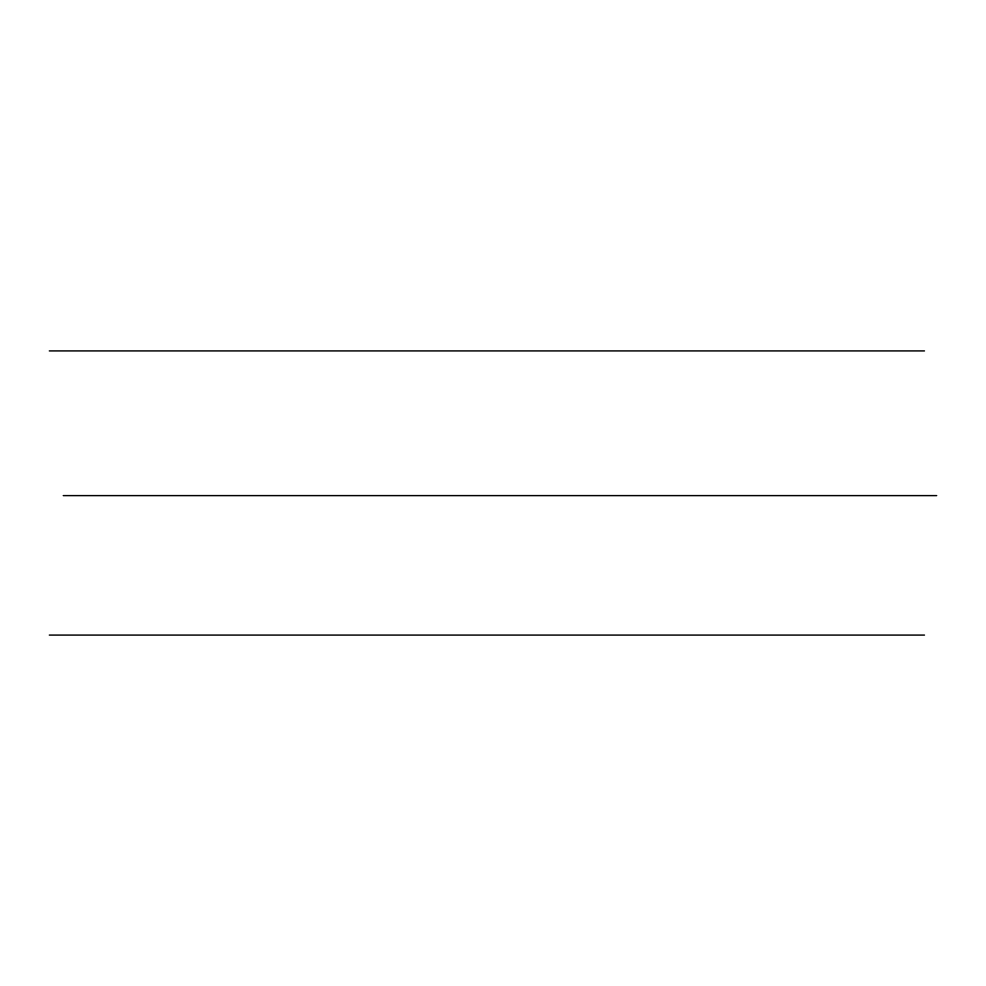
<?xml version="1.0" encoding="UTF-8"?>
<svg xmlns="http://www.w3.org/2000/svg" width="986" height="986" viewBox="0 0 986 986"><rect width="100%" height="100%" fill="white"/><g stroke="black" fill="none" stroke-linecap="round" stroke-linejoin="round"><path stroke-width="1.48" d="M49.3 350.917L924.498 350.917M63.252 495.613L936.7 495.613M49.3 635.083L924.498 635.083"/></g></svg>
